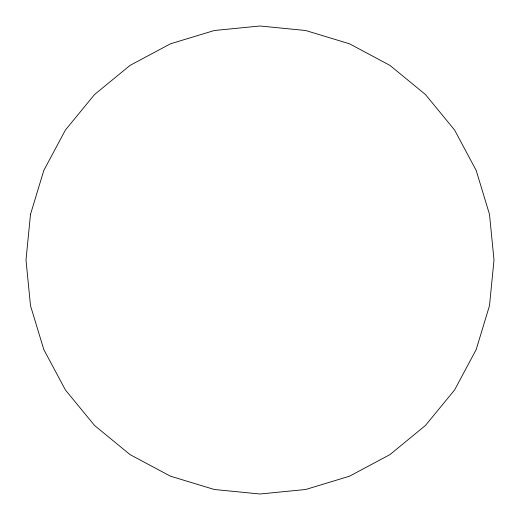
<?xml version="1.0" encoding="UTF-8"?>
<svg xmlns="http://www.w3.org/2000/svg" width="520" height="520" viewBox="0 0 520 520"><rect width="100%" height="100%" fill="white"/><g stroke="black" fill="none" stroke-linecap="round" stroke-linejoin="round"><path stroke-width="0.78" d="M30.498 214.35L26 260L30.498 305.65L43.81 349.55L65.436 390.007L94.536 425.464L129.994 454.565L170.45 476.19L214.35 489.502L260 494L305.65 489.502L349.55 476.19L390.007 454.565L425.464 425.464L454.565 390.007L476.19 349.55L489.502 305.65L494 260L489.502 214.35L476.19 170.45L454.565 129.994L425.464 94.536L390.007 65.436L349.55 43.81L305.65 30.498L260 26L214.35 30.498L170.45 43.81L129.994 65.436L94.536 94.536L65.436 129.994L43.81 170.45L30.498 214.35"/></g></svg>
